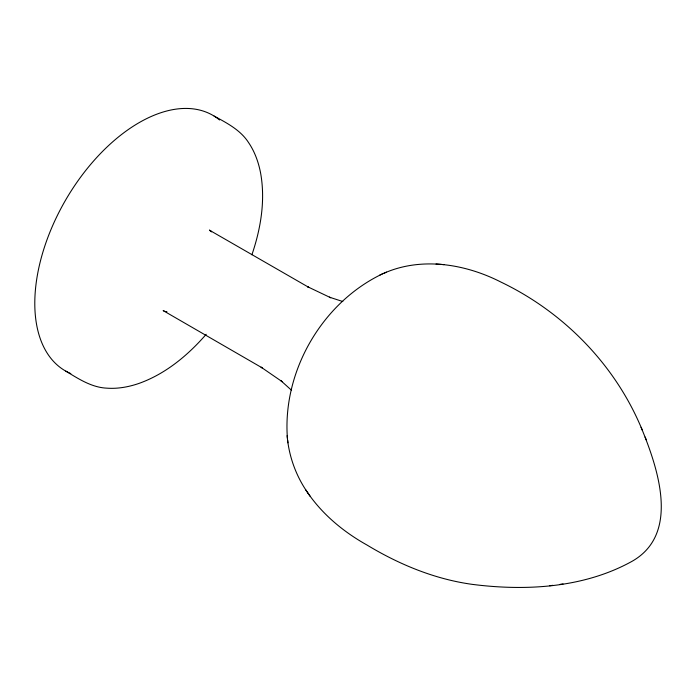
<?xml version="1.0" encoding="UTF-8"?>
<svg xmlns="http://www.w3.org/2000/svg" width="696" height="696" viewBox="0 0 696 696"><rect width="100%" height="100%" fill="white"/><g stroke="black" fill="none" stroke-linecap="round" stroke-linejoin="round"><path stroke-width="1.04" d="M251.9 254.788C260.8 228.636 265.585 200.265 260.556 172.817C258.486 162.133 254.727 151.65 248.585 142.61C240.546 130.039 226.818 122.966 214.124 116.084M206.19 334.306C187.868 355.351 165.526 373.952 138.956 383.426C128.673 386.976 117.72 388.96 106.819 388.159C91.576 387.472 78.378 378.737 65.772 371.107M382.269 273.972C321.935 302.786 282.211 371.586 287.422 438.254M383.975 273.232C421.524 256.598 465.424 263.932 501.007 282.106C564.125 312.391 615.76 365.356 642.347 430.302M379.851 275.033L386.498 272.127M307.997 493.186C323.04 514.997 343.998 532.162 367.001 545.029C399.286 564.526 434.826 579.211 472.367 584.379C526.002 591.208 584.109 587.946 632.229 561.211C680.749 533.44 657.433 467.051 641.112 427.309M560.071 584.353L563.047 583.961M549.64 585.745L552.841 585.319M436.027 264.01L439.82 264.306M440.133 264.323L443.978 264.628M166.231 311.704L166.953 311.825L165.631 311.512M342.806 301.525L329.417 297.192L330.687 297.731L307.536 286.7L308.702 287.309L209.592 230.254L211.619 231.872M164.36 311.103L163.142 310.59L262.192 367.871L261.078 367.166L282.211 381.704L281.106 380.869L291.554 390.291M287.126 435.618C288.788 456.115 296.026 476.09 307.832 492.916M305.675 489.784L310.19 496.361M645.122 437.036L646.271 439.811M287.639 440.098L287.944 442.83M70.801 373.587A147.526 85.173 -60 0 1 66.233 199.004A147.526 85.173 -60 0 1 219.562 119.973M210.697 230.959L209.592 230.254L210.697 230.959"/></g></svg>
